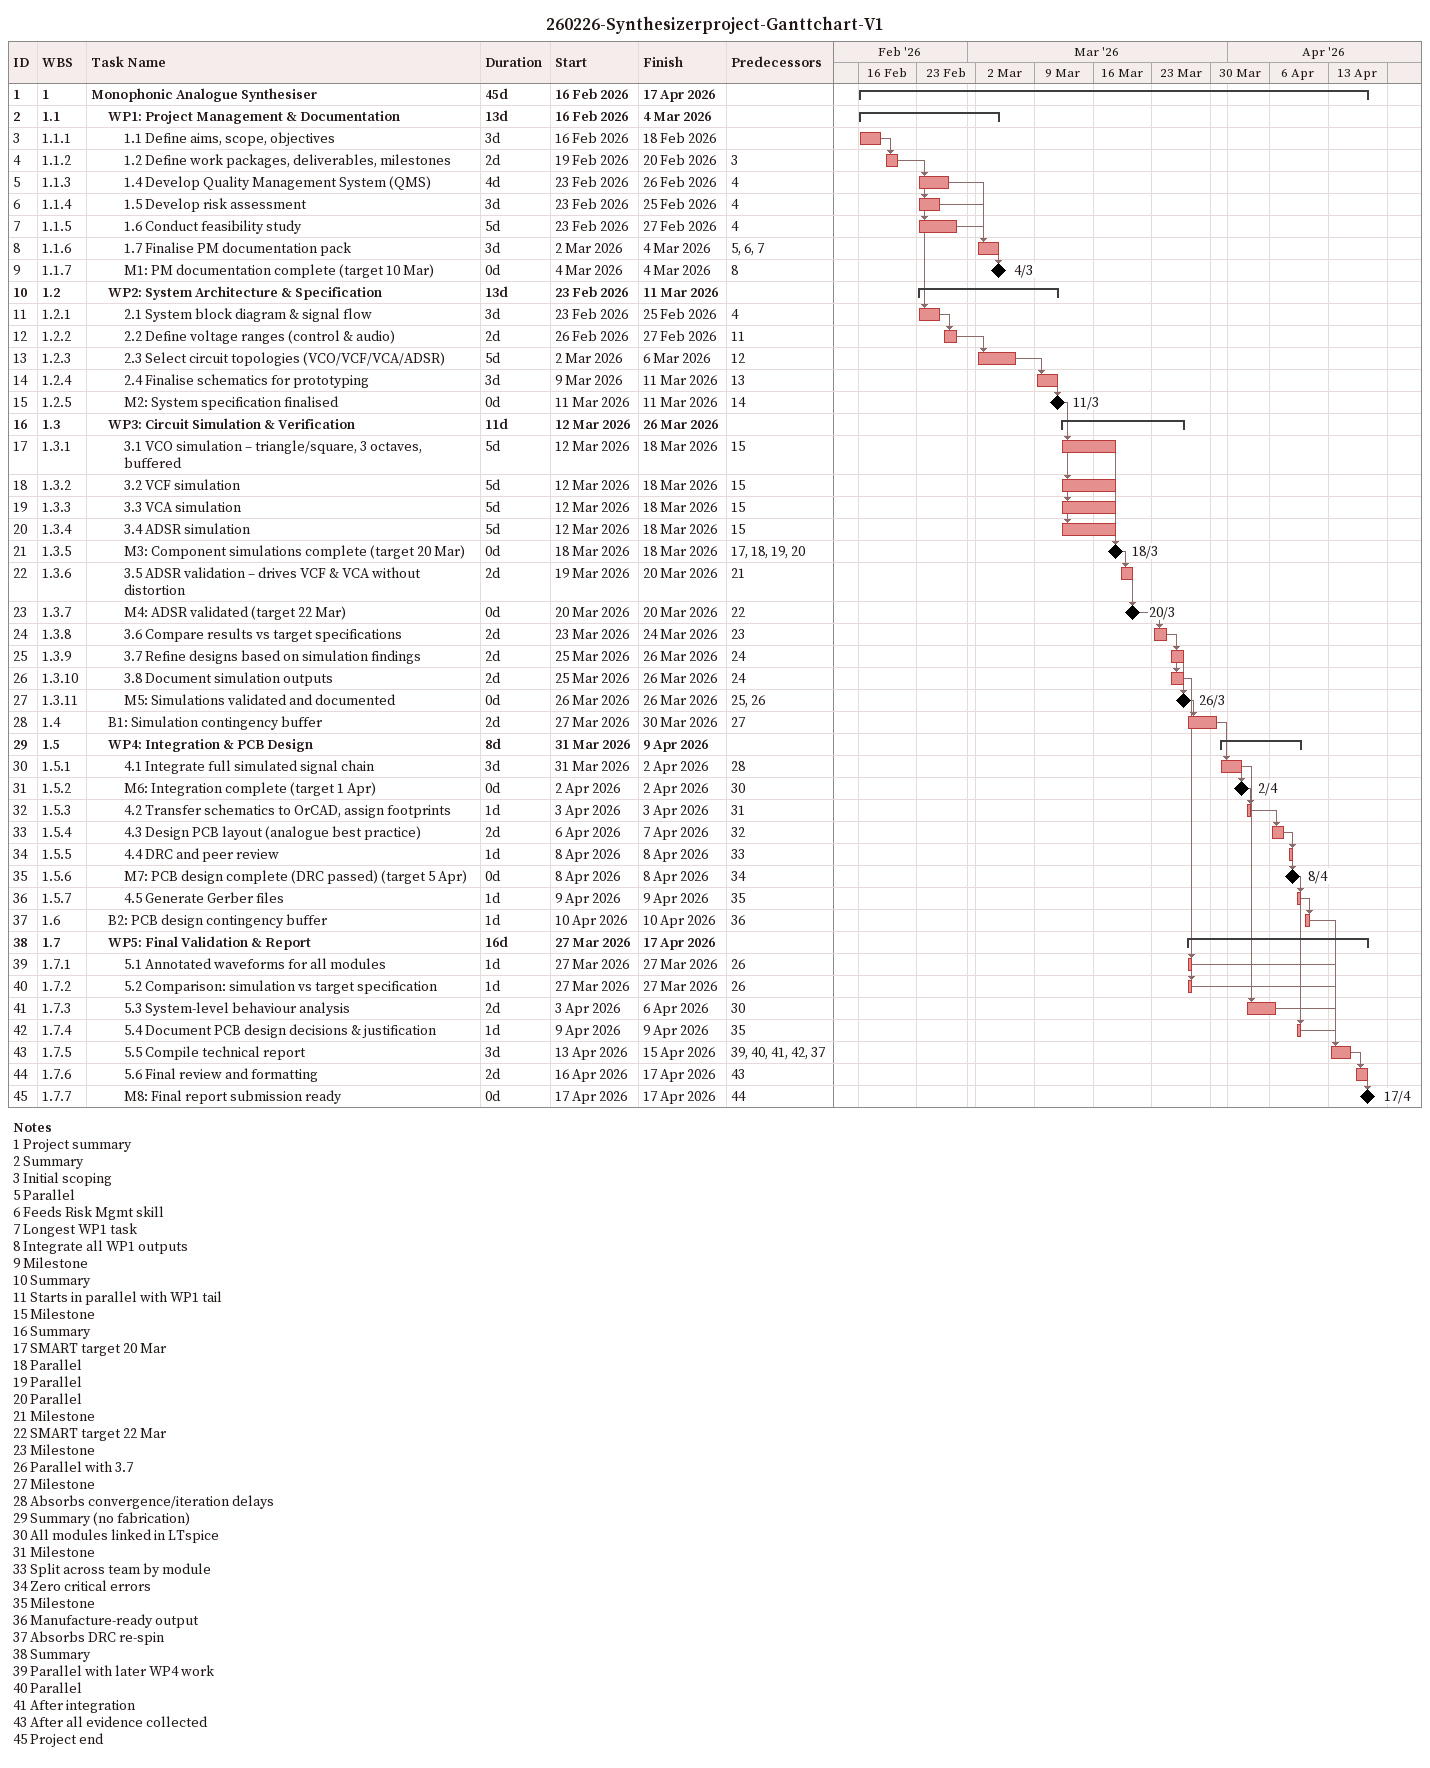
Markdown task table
260226-Synthesizerproject-Ganttchart-V1

| ID | WBS | Task | Duration | Start | Finish | Predecessors |
|---|---|---|---|---|---|---|
| 1 | 1 | **Monophonic Analogue Synthesiser** | 45d | 2026-02-16 | 2026-04-17 |  |
| 2 | 1.1 | **WP1: Project Management & Documentation** | 13d | 2026-02-16 | 2026-03-04 |  |
| 3 | 1.1.1 | 1.1 Define aims, scope, objectives | 3d | 2026-02-16 | 2026-02-18 |  |
| 4 | 1.1.2 | 1.2 Define work packages, deliverables, milestones | 2d | 2026-02-19 | 2026-02-20 | 3 |
| 5 | 1.1.3 | 1.4 Develop Quality Management System (QMS) | 4d | 2026-02-23 | 2026-02-26 | 4 |
| 6 | 1.1.4 | 1.5 Develop risk assessment | 3d | 2026-02-23 | 2026-02-25 | 4 |
| 7 | 1.1.5 | 1.6 Conduct feasibility study | 5d | 2026-02-23 | 2026-02-27 | 4 |
| 8 | 1.1.6 | 1.7 Finalise PM documentation pack | 3d | 2026-03-02 | 2026-03-04 | 5, 6, 7 |
| 9 | 1.1.7 | M1: PM documentation complete (target 10 Mar) | 0d | 2026-03-04 | 2026-03-04 | 8 |
| 10 | 1.2 | **WP2: System Architecture & Specification** | 13d | 2026-02-23 | 2026-03-11 |  |
| 11 | 1.2.1 | 2.1 System block diagram & signal flow | 3d | 2026-02-23 | 2026-02-25 | 4 |
| 12 | 1.2.2 | 2.2 Define voltage ranges (control & audio) | 2d | 2026-02-26 | 2026-02-27 | 11 |
| 13 | 1.2.3 | 2.3 Select circuit topologies (VCO/VCF/VCA/ADSR) | 5d | 2026-03-02 | 2026-03-06 | 12 |
| 14 | 1.2.4 | 2.4 Finalise schematics for prototyping | 3d | 2026-03-09 | 2026-03-11 | 13 |
| 15 | 1.2.5 | M2: System specification finalised | 0d | 2026-03-11 | 2026-03-11 | 14 |
| 16 | 1.3 | **WP3: Circuit Simulation & Verification** | 11d | 2026-03-12 | 2026-03-26 |  |
| 17 | 1.3.1 | 3.1 VCO simulation – triangle/square, 3 octaves, buffered | 5d | 2026-03-12 | 2026-03-18 | 15 |
| 18 | 1.3.2 | 3.2 VCF simulation | 5d | 2026-03-12 | 2026-03-18 | 15 |
| 19 | 1.3.3 | 3.3 VCA simulation | 5d | 2026-03-12 | 2026-03-18 | 15 |
| 20 | 1.3.4 | 3.4 ADSR simulation | 5d | 2026-03-12 | 2026-03-18 | 15 |
| 21 | 1.3.5 | M3: Component simulations complete (target 20 Mar) | 0d | 2026-03-18 | 2026-03-18 | 17, 18, 19, 20 |
| 22 | 1.3.6 | 3.5 ADSR validation – drives VCF & VCA without distortion | 2d | 2026-03-19 | 2026-03-20 | 21 |
| 23 | 1.3.7 | M4: ADSR validated (target 22 Mar) | 0d | 2026-03-20 | 2026-03-20 | 22 |
| 24 | 1.3.8 | 3.6 Compare results vs target specifications | 2d | 2026-03-23 | 2026-03-24 | 23 |
| 25 | 1.3.9 | 3.7 Refine designs based on simulation findings | 2d | 2026-03-25 | 2026-03-26 | 24 |
| 26 | 1.3.10 | 3.8 Document simulation outputs | 2d | 2026-03-25 | 2026-03-26 | 24 |
| 27 | 1.3.11 | M5: Simulations validated and documented | 0d | 2026-03-26 | 2026-03-26 | 25, 26 |
| 28 | 1.4 | B1: Simulation contingency buffer | 2d | 2026-03-27 | 2026-03-30 | 27 |
| 29 | 1.5 | **WP4: Integration & PCB Design** | 8d | 2026-03-31 | 2026-04-09 |  |
| 30 | 1.5.1 | 4.1 Integrate full simulated signal chain | 3d | 2026-03-31 | 2026-04-02 | 28 |
| 31 | 1.5.2 | M6: Integration complete (target 1 Apr) | 0d | 2026-04-02 | 2026-04-02 | 30 |
| 32 | 1.5.3 | 4.2 Transfer schematics to OrCAD, assign footprints | 1d | 2026-04-03 | 2026-04-03 | 31 |
| 33 | 1.5.4 | 4.3 Design PCB layout (analogue best practice) | 2d | 2026-04-06 | 2026-04-07 | 32 |
| 34 | 1.5.5 | 4.4 DRC and peer review | 1d | 2026-04-08 | 2026-04-08 | 33 |
| 35 | 1.5.6 | M7: PCB design complete (DRC passed) (target 5 Apr) | 0d | 2026-04-08 | 2026-04-08 | 34 |
| 36 | 1.5.7 | 4.5 Generate Gerber files | 1d | 2026-04-09 | 2026-04-09 | 35 |
| 37 | 1.6 | B2: PCB design contingency buffer | 1d | 2026-04-10 | 2026-04-10 | 36 |
| 38 | 1.7 | **WP5: Final Validation & Report** | 16d | 2026-03-27 | 2026-04-17 |  |
| 39 | 1.7.1 | 5.1 Annotated waveforms for all modules | 1d | 2026-03-27 | 2026-03-27 | 26 |
| 40 | 1.7.2 | 5.2 Comparison: simulation vs target specification | 1d | 2026-03-27 | 2026-03-27 | 26 |
| 41 | 1.7.3 | 5.3 System-level behaviour analysis | 2d | 2026-04-03 | 2026-04-06 | 30 |
| 42 | 1.7.4 | 5.4 Document PCB design decisions & justification | 1d | 2026-04-09 | 2026-04-09 | 35 |
| 43 | 1.7.5 | 5.5 Compile technical report | 3d | 2026-04-13 | 2026-04-15 | 39, 40, 41, 42, 37 |
| 44 | 1.7.6 | 5.6 Final review and formatting | 2d | 2026-04-16 | 2026-04-17 | 43 |
| 45 | 1.7.7 | M8: Final report submission ready | 0d | 2026-04-17 | 2026-04-17 | 44 |

Notes
- 1: Project summary
- 2: Summary
- 3: Initial scoping
- 5: Parallel
- 6: Feeds Risk Mgmt skill
- 7: Longest WP1 task
- 8: Integrate all WP1 outputs
- 9: Milestone
- 10: Summary
- 11: Starts in parallel with WP1 tail
- 15: Milestone
- 16: Summary
- 17: SMART target 20 Mar
- 18: Parallel
- 19: Parallel
- 20: Parallel
- 21: Milestone
- 22: SMART target 22 Mar
- 23: Milestone
- 26: Parallel with 3.7
- 27: Milestone
- 28: Absorbs convergence/iteration delays
- 29: Summary (no fabrication)
- 30: All modules linked in LTspice
- 31: Milestone
- 33: Split across team by module
- 34: Zero critical errors
- 35: Milestone
- 36: Manufacture-ready output
- 37: Absorbs DRC re-spin
- 38: Summary
- 39: Parallel with later WP4 work
- 40: Parallel
- 41: After integration
- 43: After all evidence collected
- 45: Project end
